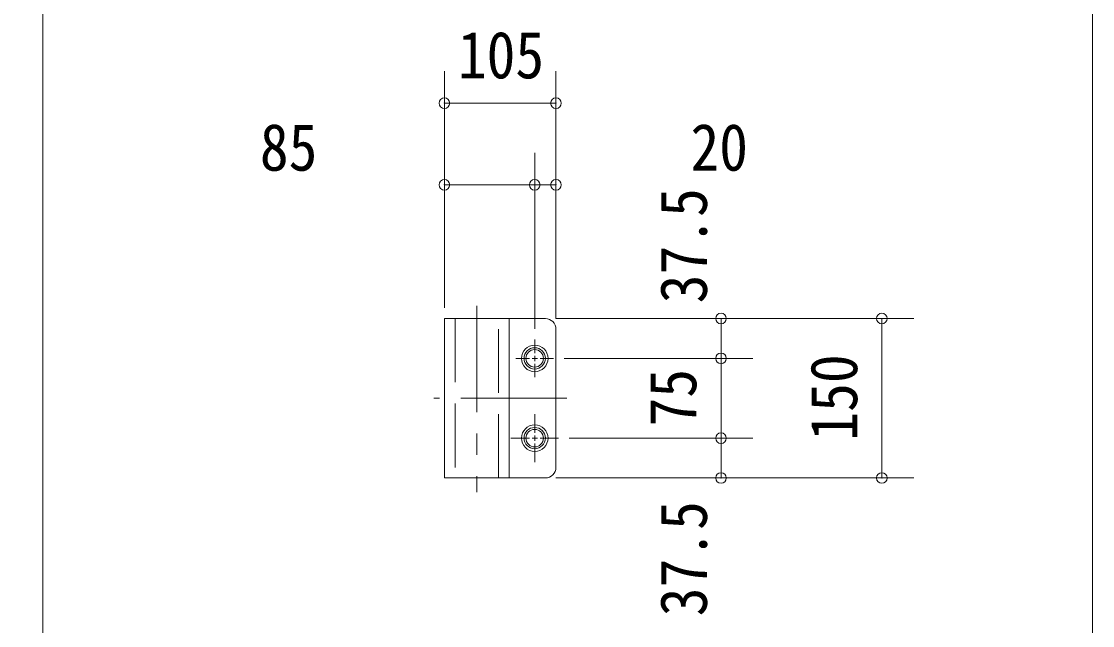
# Model space of a CAD drawing. Units: millimetres at full size, sheet at 1:20. Extents: x -4104 to 3696, y -3386 to 2063.
# Drawn here: x 2688 to 3696, y -444 to 125 of the extents above; entities that cross this region are included whole.
import ezdxf
from ezdxf.enums import TextEntityAlignment as Align

# ---------------------------------------------------------------- set-up
doc = ezdxf.new("R2010")
doc.units = ezdxf.units.MM
doc.header["$LTSCALE"] = 20
doc.header["$PDMODE"] = 32
doc.header["$PDSIZE"] = 10
doc.linetypes.add('CHAIN1', pattern=[8, 5, -1, 1, -1])
doc.linetypes.add('DASHED3', pattern=[4, 3, -1])
for name, color, linetype, lineweight in [('0-0', 7, 'Continuous', 9), ('0-1', 7, 'Continuous', 9), ('0-2', 6, 'Continuous', 9), ('0-5', 7, 'Continuous', 9), ('0-7', 134, 'DASHED3', 9), ('0-9', 4, 'Continuous', 9), ('0-D', 7, 'Continuous', 9), ('0-E', 4, 'CHAIN1', 9)]:
    doc.layers.add(name, color=color, linetype=linetype, lineweight=lineweight)
doc.styles.add('ＭＳ ゴシック', font='')
doc.styles.get('ＭＳ ゴシック').set_extended_font_data('MS Gothic')

msp = doc.modelspace()

# ---------------------------------------------------------------- linework, layer by layer
at = {"layer": '0-0'}
for p in [(3085.63, 47.82), (3190.63, 47.82), (3085.63, -29), (3170.63, -29), (3190.63, -29), (3345.95, -154.79), (3497.38, -154.79), (3345.95, -192.29), (3345.95, -267.29), (3345.95, -304.79), (3497.38, -304.79)]:
    msp.add_point(p, dxfattribs=at)
at = {"layer": '0-1', "color": 5}
msp.add_lwpolyline([(3695.67, 2063.48), (3695.67, -3386.39), (-4104.13, -3386.39), (-4104.13, 2063.48)], close=True, dxfattribs=at)
at = {"layer": '0-2'}
for p, q in [((3085.63, -144.79), (3085.63, 77.82)), ((3190.63, -154.79), (3190.63, 77.82)), ((3190.63, 47.82), (3085.63, 47.82)), ((3085.63, -144.79), (3085.63, 1)), ((3170.63, -164.54), (3170.63, 1)), ((3170.63, -164.54), (3170.63, 1)), ((3190.63, -154.79), (3190.63, 1)), ((3085.63, -29), (3170.63, -29)), ((3170.63, -29), (3190.63, -29)), ((3190.63, -154.79), (3527.38, -154.79)), ((3190.63, -154.79), (3375.95, -154.79)), ((3345.95, -192.29), (3345.95, -154.79)), ((3497.38, -304.79), (3497.38, -154.79)), ((3198.38, -192.29), (3375.95, -192.29)), ((3198.38, -192.29), (3375.95, -192.29)), ((3345.95, -267.29), (3345.95, -192.29)), ((3203.13, -267.29), (3375.95, -267.29)), ((3203.13, -267.29), (3375.95, -267.29)), ((3345.95, -304.79), (3345.95, -267.29)), ((3190.63, -304.79), (3527.38, -304.79)), ((3190.63, -304.79), (3375.95, -304.79))]:
    msp.add_line(p, q, dxfattribs=at)
at = {"layer": '0-5', "color": 1}
for p, q in [((3695.67, 1043.48), (3695.67, -2781.52)), ((2707.67, -2866.52), (2707.67, 958.48))]:
    msp.add_line(p, q, dxfattribs=at)
at = {"layer": '0-7'}
for p, q in [((3095.63, -154.79), (3095.63, -304.79)), ((3136.63, -304.79), (3136.63, -154.79))]:
    msp.add_line(p, q, dxfattribs=at)
at = {"layer": '0-9'}
for centre in [(3170.63, -192.29), (3170.63, -267.29)]:
    msp.add_circle(centre, 10, dxfattribs=at)
at = {"layer": '0-D'}
for p, q in [((3085.63, -154.79), (3085.63, -304.79)), ((3085.63, -154.79), (3146.63, -154.79)), ((3146.63, -304.79), (3146.63, -154.79)), ((3180.63, -154.79), (3146.63, -154.79)), ((3190.63, -164.79), (3190.63, -294.79)), ((3085.63, -304.79), (3146.63, -304.79)), ((3180.63, -304.79), (3146.63, -304.79))]:
    msp.add_line(p, q, dxfattribs=at)
for centre, radius in [((3170.63, -192.29), 12.5), ((3170.63, -192.29), 8.25), ((3170.63, -267.29), 12.5), ((3170.63, -267.29), 8.25)]:
    msp.add_circle(centre, radius, dxfattribs=at)
for centre, start, end in [((3180.63, -164.79), 0, 90), ((3180.63, -294.79), 270, 0)]:
    msp.add_arc(centre, 10, start, end, dxfattribs=at)
at = {"layer": '0-E'}
for p, q in [((3116.13, -142.94), (3116.13, -318.21)), ((3170.63, -187.29), (3170.63, -174.54)), ((3170.63, -192.29), (3170.63, -189.79)), ((3165.63, -192.29), (3152.88, -192.29)), ((3170.63, -192.29), (3168.13, -192.29)), ((3170.63, -192.29), (3170.63, -194.79)), ((3170.63, -192.29), (3173.13, -192.29)), ((3170.63, -197.29), (3170.63, -210.04)), ((3175.63, -192.29), (3188.38, -192.29)), ((3200.95, -229.79), (3075.63, -229.79)), ((3170.63, -262.29), (3170.63, -244.79)), ((3165.63, -267.29), (3148.13, -267.29)), ((3170.63, -267.29), (3168.13, -267.29)), ((3170.63, -267.29), (3170.63, -264.79)), ((3170.63, -267.29), (3170.63, -269.79)), ((3170.63, -267.29), (3173.13, -267.29)), ((3175.63, -267.29), (3193.13, -267.29)), ((3170.63, -272.29), (3170.63, -289.79))]:
    msp.add_line(p, q, dxfattribs=at)

# ---------------------------------------------------------------- texts
at = {"layer": '0-2', "color": 7, "style": 'ＭＳ ゴシック', "width": 0.9}
for s, p in [('105', (3098.28, 57.82)), ('85', (2911.95, -29)), ('20', (3317.21, -29))]:
    msp.add_text(s, height=44.21, dxfattribs=at).set_placement(p, align=Align.BOTTOM_LEFT)
for s, p in [('37.5', (3345.95, -140.46)), ('150', (3487.38, -269.65)), ('75', (3335.95, -256.34)), ('37.5', (3345.95, -434.85))]:
    msp.add_text(s, height=44.21, rotation=90, dxfattribs=at).set_placement(p, align=Align.BOTTOM_LEFT)

doc.saveas('drawing.dxf')
